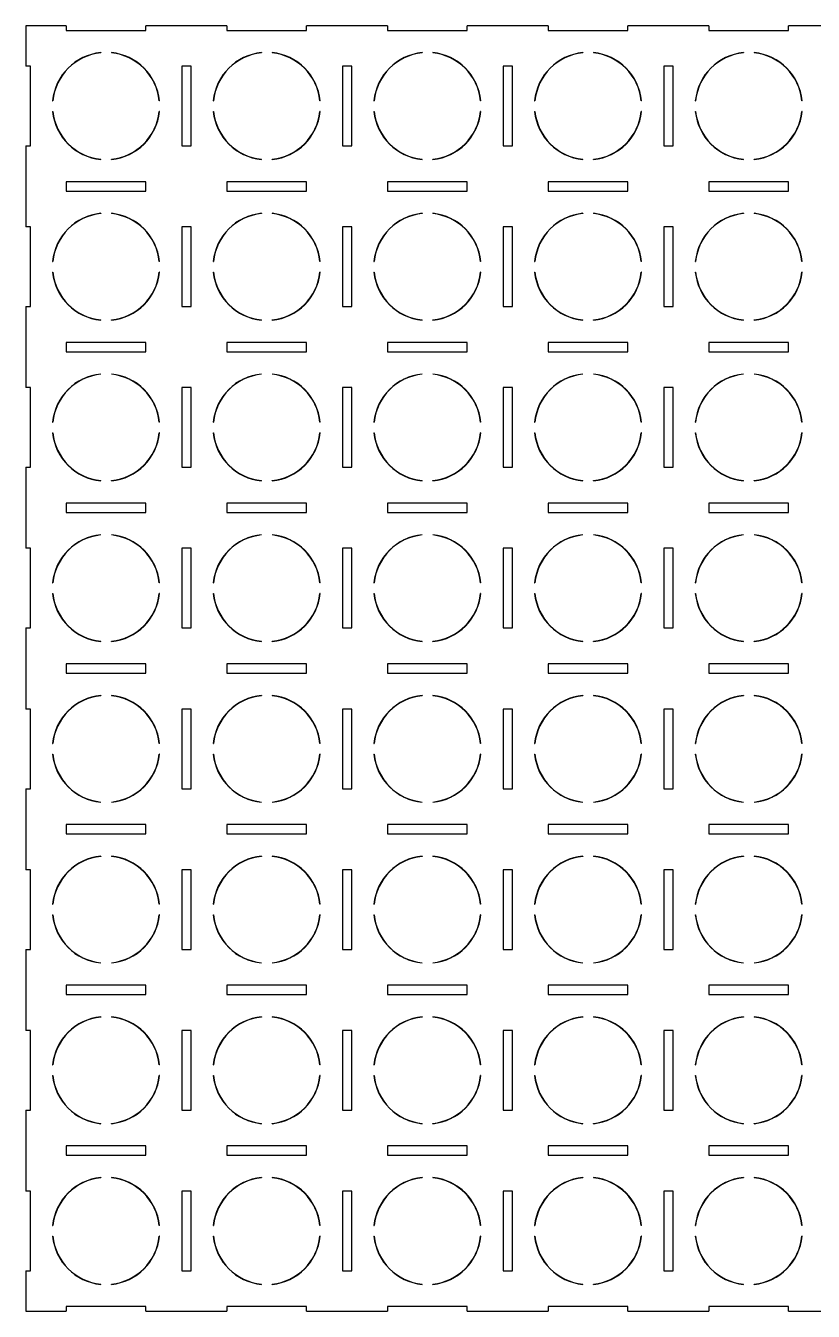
# Model space of a CAD drawing. Extents: x 0 to 300, y 0 to 240.
# Drawn here: x 0 to 147.1, y 0 to 240 of the extents above; entities that cross this region are included whole.
import ezdxf

# ---------------------------------------------------------------- set-up
doc = ezdxf.new("R2010")
doc.units = 0
doc.layers.add('Shape2DView', color=7, linetype='CONTINUOUS')

msp = doc.modelspace()

# ---------------------------------------------------------------- linework, layer by layer
at = {"layer": 'Shape2DView'}
for p, q in [((7.5625, 240), (0, 240)), ((0, 240), (0, 232.437)), ((7.5625, 240), (7.5625, 239.125)), ((37.5625, 240), (22.4375, 240)), ((22.4375, 239.125), (22.4375, 240)), ((37.5625, 240), (37.5625, 239.125)), ((67.5625, 240), (52.4375, 240)), ((52.4375, 239.125), (52.4375, 240)), ((67.5625, 240), (67.5625, 239.125)), ((97.5625, 240), (82.4375, 240)), ((82.4375, 239.125), (82.4375, 240)), ((97.5625, 240), (97.5625, 239.125)), ((127.562, 240), (112.437, 240)), ((112.437, 239.125), (112.437, 240)), ((127.562, 240), (127.562, 239.125)), ((157.562, 240), (142.437, 240)), ((142.437, 239.125), (142.437, 240)), ((7.5625, 239.125), (22.4375, 239.125)), ((37.5625, 239.125), (52.4375, 239.125)), ((67.5625, 239.125), (82.4375, 239.125)), ((97.5625, 239.125), (112.437, 239.125)), ((127.562, 239.125), (142.437, 239.125)), ((14, 234.975), (14, 234.925)), ((16, 234.975), (16, 234.925)), ((44, 234.975), (44, 234.925)), ((46, 234.975), (46, 234.925)), ((74, 234.975), (74, 234.925)), ((76, 234.975), (76, 234.925)), ((104, 234.975), (104, 234.925)), ((106, 234.975), (106, 234.925)), ((134, 234.975), (134, 234.925)), ((136, 234.975), (136, 234.925)), ((0.875, 232.437), (0, 232.437)), ((0.875, 217.562), (0.875, 232.437)), ((30.875, 232.438), (29.125, 232.438)), ((29.125, 232.438), (29.125, 217.563)), ((30.875, 217.562), (30.875, 232.437)), ((60.875, 232.438), (59.125, 232.438)), ((59.125, 232.438), (59.125, 217.563)), ((60.875, 217.562), (60.875, 232.437)), ((90.875, 232.438), (89.125, 232.438)), ((89.125, 232.438), (89.125, 217.563)), ((90.875, 217.562), (90.875, 232.437)), ((120.875, 232.438), (119.125, 232.438)), ((119.125, 232.438), (119.125, 217.563)), ((120.875, 217.562), (120.875, 232.437)), ((5.025, 226), (5.0752, 226)), ((24.975, 226), (24.9247, 226)), ((35.025, 226), (35.0753, 226)), ((54.975, 226), (54.9247, 226)), ((65.025, 226), (65.0753, 226)), ((84.975, 226), (84.9247, 226)), ((95.025, 226), (95.0753, 226)), ((114.975, 226), (114.925, 226)), ((125.025, 226), (125.075, 226)), ((144.975, 226), (144.925, 226)), ((5.025, 224), (5.0752, 224)), ((24.975, 224), (24.9247, 224)), ((35.025, 224), (35.0753, 224)), ((54.975, 224), (54.9247, 224)), ((65.025, 224), (65.0753, 224)), ((84.975, 224), (84.9247, 224)), ((95.025, 224), (95.0753, 224)), ((114.975, 224), (114.925, 224)), ((125.025, 224), (125.075, 224)), ((144.975, 224), (144.925, 224)), ((0, 217.562), (0.875, 217.562)), ((0, 217.562), (0, 202.437)), ((29.125, 217.562), (30.875, 217.562)), ((59.125, 217.562), (60.875, 217.562)), ((89.125, 217.562), (90.875, 217.562)), ((119.125, 217.562), (120.875, 217.562)), ((14, 215.025), (14, 215.075)), ((16, 215.025), (16, 215.075)), ((44, 215.025), (44, 215.075)), ((46, 215.025), (46, 215.075)), ((74, 215.025), (74, 215.075)), ((76, 215.025), (76, 215.075)), ((104, 215.025), (104, 215.075)), ((106, 215.025), (106, 215.075)), ((134, 215.025), (134, 215.075)), ((136, 215.025), (136, 215.075)), ((7.5625, 210.875), (7.5625, 209.125)), ((22.4375, 210.875), (7.5625, 210.875)), ((7.5625, 209.125), (22.4375, 209.125)), ((22.4375, 209.125), (22.4375, 210.875)), ((37.5625, 210.875), (37.5625, 209.125)), ((52.4375, 210.875), (37.5625, 210.875)), ((37.5625, 209.125), (52.4375, 209.125)), ((52.4375, 209.125), (52.4375, 210.875)), ((67.5625, 210.875), (67.5625, 209.125)), ((82.4375, 210.875), (67.5625, 210.875)), ((67.5625, 209.125), (82.4375, 209.125)), ((82.4375, 209.125), (82.4375, 210.875)), ((97.5625, 210.875), (97.5625, 209.125)), ((112.438, 210.875), (97.5625, 210.875)), ((97.5625, 209.125), (112.437, 209.125)), ((112.438, 209.125), (112.438, 210.875)), ((127.562, 210.875), (127.562, 209.125)), ((127.562, 209.125), (142.437, 209.125)), ((142.438, 210.875), (127.563, 210.875)), ((142.438, 209.125), (142.438, 210.875)), ((14, 204.975), (14, 204.925)), ((16, 204.975), (16, 204.925)), ((44, 204.975), (44, 204.925)), ((46, 204.975), (46, 204.925)), ((74, 204.975), (74, 204.925)), ((76, 204.975), (76, 204.925)), ((104, 204.975), (104, 204.925)), ((106, 204.975), (106, 204.925)), ((134, 204.975), (134, 204.925)), ((136, 204.975), (136, 204.925)), ((0.875, 202.437), (0, 202.437)), ((0.875, 187.562), (0.875, 202.437)), ((30.875, 202.438), (29.125, 202.438)), ((29.125, 202.438), (29.125, 187.563)), ((30.875, 187.562), (30.875, 202.437)), ((60.875, 202.438), (59.125, 202.438)), ((59.125, 202.438), (59.125, 187.563)), ((60.875, 187.562), (60.875, 202.437)), ((90.875, 202.438), (89.125, 202.438)), ((89.125, 202.438), (89.125, 187.563)), ((90.875, 187.562), (90.875, 202.437)), ((120.875, 202.438), (119.125, 202.438)), ((119.125, 202.438), (119.125, 187.563)), ((120.875, 187.562), (120.875, 202.437)), ((5.025, 196), (5.0752, 196)), ((24.975, 196), (24.9247, 196)), ((35.025, 196), (35.0753, 196)), ((54.975, 196), (54.9247, 196)), ((65.025, 196), (65.0753, 196)), ((84.975, 196), (84.9247, 196)), ((95.025, 196), (95.0753, 196)), ((114.975, 196), (114.925, 196)), ((125.025, 196), (125.075, 196)), ((144.975, 196), (144.925, 196)), ((5.025, 194), (5.0752, 194)), ((24.975, 194), (24.9247, 194)), ((35.025, 194), (35.0753, 194)), ((54.975, 194), (54.9247, 194)), ((65.025, 194), (65.0753, 194)), ((84.975, 194), (84.9247, 194)), ((95.025, 194), (95.0753, 194)), ((114.975, 194), (114.925, 194)), ((125.025, 194), (125.075, 194)), ((144.975, 194), (144.925, 194)), ((0, 187.562), (0.875, 187.562)), ((0, 187.562), (0, 172.437)), ((29.125, 187.562), (30.875, 187.562)), ((59.125, 187.562), (60.875, 187.562)), ((89.125, 187.562), (90.875, 187.562)), ((119.125, 187.562), (120.875, 187.562)), ((14, 185.025), (14, 185.075)), ((16, 185.025), (16, 185.075)), ((44, 185.025), (44, 185.075)), ((46, 185.025), (46, 185.075)), ((74, 185.025), (74, 185.075)), ((76, 185.025), (76, 185.075)), ((104, 185.025), (104, 185.075)), ((106, 185.025), (106, 185.075)), ((134, 185.025), (134, 185.075)), ((136, 185.025), (136, 185.075)), ((7.5625, 180.875), (7.5625, 179.125)), ((22.4375, 180.875), (7.5625, 180.875)), ((22.4375, 179.125), (22.4375, 180.875)), ((37.5625, 180.875), (37.5625, 179.125)), ((52.4375, 180.875), (37.5625, 180.875)), ((52.4375, 179.125), (52.4375, 180.875)), ((67.5625, 180.875), (67.5625, 179.125)), ((82.4375, 180.875), (67.5625, 180.875)), ((82.4375, 179.125), (82.4375, 180.875)), ((97.5625, 180.875), (97.5625, 179.125)), ((112.438, 180.875), (97.5625, 180.875)), ((112.438, 179.125), (112.438, 180.875)), ((127.562, 180.875), (127.562, 179.125)), ((142.438, 180.875), (127.563, 180.875)), ((142.438, 179.125), (142.438, 180.875)), ((7.5625, 179.125), (22.4375, 179.125)), ((37.5625, 179.125), (52.4375, 179.125)), ((67.5625, 179.125), (82.4375, 179.125)), ((97.5625, 179.125), (112.437, 179.125)), ((127.562, 179.125), (142.437, 179.125)), ((14, 174.975), (14, 174.925)), ((16, 174.975), (16, 174.925)), ((44, 174.975), (44, 174.925)), ((46, 174.975), (46, 174.925)), ((74, 174.975), (74, 174.925)), ((76, 174.975), (76, 174.925)), ((104, 174.975), (104, 174.925)), ((106, 174.975), (106, 174.925)), ((134, 174.975), (134, 174.925)), ((136, 174.975), (136, 174.925)), ((0.875, 172.437), (0, 172.437)), ((0.875, 157.562), (0.875, 172.437)), ((30.875, 172.438), (29.125, 172.438)), ((29.125, 172.438), (29.125, 157.563)), ((30.875, 157.562), (30.875, 172.437)), ((60.875, 172.438), (59.125, 172.438)), ((59.125, 172.438), (59.125, 157.563)), ((60.875, 157.562), (60.875, 172.437)), ((90.875, 172.438), (89.125, 172.438)), ((89.125, 172.438), (89.125, 157.563)), ((90.875, 157.562), (90.875, 172.437)), ((120.875, 172.438), (119.125, 172.438)), ((119.125, 172.438), (119.125, 157.563)), ((120.875, 157.562), (120.875, 172.437)), ((5.025, 166), (5.0752, 166)), ((24.975, 166), (24.9247, 166)), ((35.025, 166), (35.0753, 166)), ((54.975, 166), (54.9247, 166)), ((65.025, 166), (65.0753, 166)), ((84.975, 166), (84.9247, 166)), ((95.025, 166), (95.0753, 166)), ((114.975, 166), (114.925, 166)), ((125.025, 166), (125.075, 166)), ((144.975, 166), (144.925, 166)), ((5.025, 164), (5.0752, 164)), ((24.975, 164), (24.9247, 164)), ((35.025, 164), (35.0753, 164)), ((54.975, 164), (54.9247, 164)), ((65.025, 164), (65.0753, 164)), ((84.975, 164), (84.9247, 164)), ((95.025, 164), (95.0753, 164)), ((114.975, 164), (114.925, 164)), ((125.025, 164), (125.075, 164)), ((144.975, 164), (144.925, 164)), ((0, 157.562), (0.875, 157.562)), ((0, 157.562), (0, 142.437)), ((29.125, 157.562), (30.875, 157.562)), ((59.125, 157.562), (60.875, 157.562)), ((89.125, 157.562), (90.875, 157.562)), ((119.125, 157.562), (120.875, 157.562)), ((14, 155.025), (14, 155.075)), ((16, 155.025), (16, 155.075)), ((44, 155.025), (44, 155.075)), ((46, 155.025), (46, 155.075)), ((74, 155.025), (74, 155.075)), ((76, 155.025), (76, 155.075)), ((104, 155.025), (104, 155.075)), ((106, 155.025), (106, 155.075)), ((134, 155.025), (134, 155.075)), ((136, 155.025), (136, 155.075)), ((7.5625, 150.875), (7.5625, 149.125)), ((22.4375, 150.875), (7.5625, 150.875)), ((7.5625, 149.125), (22.4375, 149.125)), ((22.4375, 149.125), (22.4375, 150.875)), ((37.5625, 150.875), (37.5625, 149.125)), ((52.4375, 150.875), (37.5625, 150.875)), ((37.5625, 149.125), (52.4375, 149.125)), ((52.4375, 149.125), (52.4375, 150.875)), ((67.5625, 150.875), (67.5625, 149.125)), ((82.4375, 150.875), (67.5625, 150.875)), ((67.5625, 149.125), (82.4375, 149.125)), ((82.4375, 149.125), (82.4375, 150.875)), ((97.5625, 150.875), (97.5625, 149.125)), ((112.438, 150.875), (97.5625, 150.875)), ((97.5625, 149.125), (112.437, 149.125)), ((112.438, 149.125), (112.438, 150.875)), ((127.562, 150.875), (127.562, 149.125)), ((127.562, 149.125), (142.437, 149.125)), ((142.438, 150.875), (127.563, 150.875)), ((142.438, 149.125), (142.438, 150.875)), ((14, 144.975), (14, 144.925)), ((16, 144.975), (16, 144.925)), ((44, 144.975), (44, 144.925)), ((46, 144.975), (46, 144.925)), ((74, 144.975), (74, 144.925)), ((76, 144.975), (76, 144.925)), ((104, 144.975), (104, 144.925)), ((106, 144.975), (106, 144.925)), ((134, 144.975), (134, 144.925)), ((136, 144.975), (136, 144.925)), ((0.875, 142.437), (0, 142.437)), ((0.875, 127.562), (0.875, 142.437)), ((30.875, 142.438), (29.125, 142.438)), ((29.125, 142.438), (29.125, 127.563)), ((30.875, 127.562), (30.875, 142.437)), ((60.875, 142.438), (59.125, 142.438)), ((59.125, 142.438), (59.125, 127.563)), ((60.875, 127.562), (60.875, 142.437)), ((90.875, 142.438), (89.125, 142.438)), ((89.125, 142.438), (89.125, 127.563)), ((90.875, 127.562), (90.875, 142.437)), ((120.875, 142.438), (119.125, 142.438)), ((119.125, 142.438), (119.125, 127.563)), ((120.875, 127.562), (120.875, 142.437)), ((5.025, 136), (5.0752, 136)), ((24.975, 136), (24.9247, 136)), ((35.025, 136), (35.0753, 136)), ((54.975, 136), (54.9247, 136)), ((65.025, 136), (65.0753, 136)), ((84.975, 136), (84.9247, 136)), ((95.025, 136), (95.0753, 136)), ((114.975, 136), (114.925, 136)), ((125.025, 136), (125.075, 136)), ((144.975, 136), (144.925, 136)), ((5.025, 134), (5.0752, 134)), ((24.975, 134), (24.9247, 134)), ((35.025, 134), (35.0753, 134)), ((54.975, 134), (54.9247, 134)), ((65.025, 134), (65.0753, 134)), ((84.975, 134), (84.9247, 134)), ((95.025, 134), (95.0753, 134)), ((114.975, 134), (114.925, 134)), ((125.025, 134), (125.075, 134)), ((144.975, 134), (144.925, 134)), ((0, 127.562), (0.875, 127.562)), ((0, 127.562), (0, 112.437)), ((29.125, 127.562), (30.875, 127.562)), ((59.125, 127.562), (60.875, 127.562)), ((89.125, 127.562), (90.875, 127.562)), ((119.125, 127.562), (120.875, 127.562)), ((14, 125.025), (14, 125.075)), ((16, 125.025), (16, 125.075)), ((44, 125.025), (44, 125.075)), ((46, 125.025), (46, 125.075)), ((74, 125.025), (74, 125.075)), ((76, 125.025), (76, 125.075)), ((104, 125.025), (104, 125.075)), ((106, 125.025), (106, 125.075)), ((134, 125.025), (134, 125.075)), ((136, 125.025), (136, 125.075)), ((7.5625, 120.875), (7.5625, 119.125)), ((22.4375, 120.875), (7.5625, 120.875)), ((22.4375, 119.125), (22.4375, 120.875)), ((37.5625, 120.875), (37.5625, 119.125)), ((52.4375, 120.875), (37.5625, 120.875)), ((52.4375, 119.125), (52.4375, 120.875)), ((67.5625, 120.875), (67.5625, 119.125)), ((82.4375, 120.875), (67.5625, 120.875)), ((82.4375, 119.125), (82.4375, 120.875)), ((97.5625, 120.875), (97.5625, 119.125)), ((112.438, 120.875), (97.5625, 120.875)), ((112.438, 119.125), (112.438, 120.875)), ((127.562, 120.875), (127.562, 119.125)), ((142.438, 120.875), (127.563, 120.875)), ((142.438, 119.125), (142.438, 120.875)), ((7.5625, 119.125), (22.4375, 119.125)), ((37.5625, 119.125), (52.4375, 119.125)), ((67.5625, 119.125), (82.4375, 119.125)), ((97.5625, 119.125), (112.437, 119.125)), ((127.562, 119.125), (142.437, 119.125)), ((14, 114.975), (14, 114.925)), ((16, 114.975), (16, 114.925)), ((44, 114.975), (44, 114.925)), ((46, 114.975), (46, 114.925)), ((74, 114.975), (74, 114.925)), ((76, 114.975), (76, 114.925)), ((104, 114.975), (104, 114.925)), ((106, 114.975), (106, 114.925)), ((134, 114.975), (134, 114.925)), ((136, 114.975), (136, 114.925)), ((0.875, 112.437), (0, 112.437)), ((0.875, 97.5625), (0.875, 112.437)), ((30.875, 112.438), (29.125, 112.438)), ((29.125, 112.438), (29.125, 97.5625)), ((30.875, 97.5625), (30.875, 112.437)), ((60.875, 112.438), (59.125, 112.438)), ((59.125, 112.438), (59.125, 97.5625)), ((60.875, 97.5625), (60.875, 112.437)), ((90.875, 112.438), (89.125, 112.438)), ((89.125, 112.438), (89.125, 97.5625)), ((90.875, 97.5625), (90.875, 112.437)), ((120.875, 112.438), (119.125, 112.438)), ((119.125, 112.438), (119.125, 97.5625)), ((120.875, 97.5625), (120.875, 112.437)), ((5.025, 106), (5.0752, 106)), ((24.975, 106), (24.9247, 106)), ((35.025, 106), (35.0753, 106)), ((54.975, 106), (54.9247, 106)), ((65.025, 106), (65.0753, 106)), ((84.975, 106), (84.9247, 106)), ((95.025, 106), (95.0753, 106)), ((114.975, 106), (114.925, 106)), ((125.025, 106), (125.075, 106)), ((144.975, 106), (144.925, 106)), ((5.025, 104), (5.0752, 104)), ((24.975, 104), (24.9247, 104)), ((35.025, 104), (35.0753, 104)), ((54.975, 104), (54.9247, 104)), ((65.025, 104), (65.0753, 104)), ((84.975, 104), (84.9247, 104)), ((95.025, 104), (95.0753, 104)), ((114.975, 104), (114.925, 104)), ((125.025, 104), (125.075, 104)), ((144.975, 104), (144.925, 104)), ((0, 97.5625), (0.875, 97.5625)), ((0, 97.5625), (0, 82.4375)), ((29.125, 97.5625), (30.875, 97.5625)), ((59.125, 97.5625), (60.875, 97.5625)), ((89.125, 97.5625), (90.875, 97.5625)), ((119.125, 97.5625), (120.875, 97.5625)), ((14, 95.025), (14, 95.0753)), ((16, 95.025), (16, 95.0753)), ((44, 95.025), (44, 95.0753)), ((46, 95.025), (46, 95.0753)), ((74, 95.025), (74, 95.0753)), ((76, 95.025), (76, 95.0753)), ((104, 95.025), (104, 95.0753)), ((106, 95.025), (106, 95.0753)), ((134, 95.025), (134, 95.0753)), ((136, 95.025), (136, 95.0753)), ((7.5625, 90.875), (7.5625, 89.125)), ((22.4375, 90.875), (7.5625, 90.875)), ((7.5625, 89.125), (22.4375, 89.125)), ((22.4375, 89.125), (22.4375, 90.875)), ((37.5625, 90.875), (37.5625, 89.125)), ((52.4375, 90.875), (37.5625, 90.875)), ((37.5625, 89.125), (52.4375, 89.125)), ((52.4375, 89.125), (52.4375, 90.875)), ((67.5625, 90.875), (67.5625, 89.125)), ((82.4375, 90.875), (67.5625, 90.875)), ((67.5625, 89.125), (82.4375, 89.125)), ((82.4375, 89.125), (82.4375, 90.875)), ((97.5625, 90.875), (97.5625, 89.125)), ((112.438, 90.875), (97.5625, 90.875)), ((97.5625, 89.125), (112.437, 89.125)), ((112.438, 89.125), (112.438, 90.875)), ((127.562, 90.875), (127.562, 89.125)), ((127.562, 89.125), (142.437, 89.125)), ((142.438, 90.875), (127.563, 90.875)), ((142.438, 89.125), (142.438, 90.875)), ((14, 84.975), (14, 84.9247)), ((16, 84.975), (16, 84.9247)), ((44, 84.975), (44, 84.9247)), ((46, 84.975), (46, 84.9247)), ((74, 84.975), (74, 84.9247)), ((76, 84.975), (76, 84.9247)), ((104, 84.975), (104, 84.9247)), ((106, 84.975), (106, 84.9247)), ((134, 84.975), (134, 84.9247)), ((136, 84.975), (136, 84.9247)), ((0.875, 82.4375), (0, 82.4375)), ((0.875, 67.5625), (0.875, 82.4375)), ((30.875, 82.4375), (29.125, 82.4375)), ((29.125, 82.4375), (29.125, 67.5625)), ((30.875, 67.5625), (30.875, 82.4375)), ((60.875, 82.4375), (59.125, 82.4375)), ((59.125, 82.4375), (59.125, 67.5625)), ((60.875, 67.5625), (60.875, 82.4375)), ((90.875, 82.4375), (89.125, 82.4375)), ((89.125, 82.4375), (89.125, 67.5625)), ((90.875, 67.5625), (90.875, 82.4375)), ((120.875, 82.4375), (119.125, 82.4375)), ((119.125, 82.4375), (119.125, 67.5625)), ((120.875, 67.5625), (120.875, 82.4375)), ((5.025, 76), (5.0752, 76)), ((24.975, 76), (24.9247, 76)), ((35.025, 76), (35.0753, 76)), ((54.975, 76), (54.9247, 76)), ((65.025, 76), (65.0753, 76)), ((84.975, 76), (84.9247, 76)), ((95.025, 76), (95.0753, 76)), ((114.975, 76), (114.925, 76)), ((125.025, 76), (125.075, 76)), ((144.975, 76), (144.925, 76)), ((5.025, 74), (5.0752, 74)), ((24.975, 74), (24.9247, 74)), ((35.025, 74), (35.0753, 74)), ((54.975, 74), (54.9247, 74)), ((65.025, 74), (65.0753, 74)), ((84.975, 74), (84.9247, 74)), ((95.025, 74), (95.0753, 74)), ((114.975, 74), (114.925, 74)), ((125.025, 74), (125.075, 74)), ((144.975, 74), (144.925, 74)), ((0, 67.5625), (0.875, 67.5625)), ((0, 67.5625), (0, 52.4375)), ((29.125, 67.5625), (30.875, 67.5625)), ((59.125, 67.5625), (60.875, 67.5625)), ((89.125, 67.5625), (90.875, 67.5625)), ((119.125, 67.5625), (120.875, 67.5625)), ((14, 65.025), (14, 65.0753)), ((16, 65.025), (16, 65.0753)), ((44, 65.025), (44, 65.0753)), ((46, 65.025), (46, 65.0753)), ((74, 65.025), (74, 65.0753)), ((76, 65.025), (76, 65.0753)), ((104, 65.025), (104, 65.0753)), ((106, 65.025), (106, 65.0753)), ((134, 65.025), (134, 65.0753)), ((136, 65.025), (136, 65.0753)), ((7.5625, 60.875), (7.5625, 59.125)), ((22.4375, 60.875), (7.5625, 60.875)), ((22.4375, 59.125), (22.4375, 60.875)), ((37.5625, 60.875), (37.5625, 59.125)), ((52.4375, 60.875), (37.5625, 60.875)), ((52.4375, 59.125), (52.4375, 60.875)), ((67.5625, 60.875), (67.5625, 59.125)), ((82.4375, 60.875), (67.5625, 60.875)), ((82.4375, 59.125), (82.4375, 60.875)), ((97.5625, 60.875), (97.5625, 59.125)), ((112.438, 60.875), (97.5625, 60.875)), ((112.438, 59.125), (112.438, 60.875)), ((127.562, 60.875), (127.562, 59.125)), ((142.438, 60.875), (127.563, 60.875)), ((142.438, 59.125), (142.438, 60.875)), ((7.5625, 59.125), (22.4375, 59.125)), ((37.5625, 59.125), (52.4375, 59.125)), ((67.5625, 59.125), (82.4375, 59.125)), ((97.5625, 59.125), (112.437, 59.125)), ((127.562, 59.125), (142.437, 59.125)), ((14, 54.975), (14, 54.9247)), ((16, 54.975), (16, 54.9247)), ((44, 54.975), (44, 54.9247)), ((46, 54.975), (46, 54.9247)), ((74, 54.975), (74, 54.9247)), ((76, 54.975), (76, 54.9247)), ((104, 54.975), (104, 54.9247)), ((106, 54.975), (106, 54.9247)), ((134, 54.975), (134, 54.9247)), ((136, 54.975), (136, 54.9247)), ((0.875, 52.4375), (0, 52.4375)), ((0.875, 37.5625), (0.875, 52.4375)), ((30.875, 52.4375), (29.125, 52.4375)), ((29.125, 52.4375), (29.125, 37.5625)), ((30.875, 37.5625), (30.875, 52.4375)), ((60.875, 52.4375), (59.125, 52.4375)), ((59.125, 52.4375), (59.125, 37.5625)), ((60.875, 37.5625), (60.875, 52.4375)), ((90.875, 52.4375), (89.125, 52.4375)), ((89.125, 52.4375), (89.125, 37.5625)), ((90.875, 37.5625), (90.875, 52.4375)), ((120.875, 52.4375), (119.125, 52.4375)), ((119.125, 52.4375), (119.125, 37.5625)), ((120.875, 37.5625), (120.875, 52.4375)), ((5.025, 46), (5.0752, 46)), ((24.975, 46), (24.9247, 46)), ((35.025, 46), (35.0753, 46)), ((54.975, 46), (54.9247, 46)), ((65.025, 46), (65.0753, 46)), ((84.975, 46), (84.9247, 46)), ((95.025, 46), (95.0753, 46)), ((114.975, 46), (114.925, 46)), ((125.025, 46), (125.075, 46)), ((144.975, 46), (144.925, 46)), ((5.025, 44), (5.0752, 44)), ((24.975, 44), (24.9247, 44)), ((35.025, 44), (35.0753, 44)), ((54.975, 44), (54.9247, 44)), ((65.025, 44), (65.0753, 44)), ((84.975, 44), (84.9247, 44)), ((95.025, 44), (95.0753, 44)), ((114.975, 44), (114.925, 44)), ((125.025, 44), (125.075, 44)), ((144.975, 44), (144.925, 44)), ((0, 37.5625), (0.875, 37.5625)), ((0, 37.5625), (0, 22.4375)), ((29.125, 37.5625), (30.875, 37.5625)), ((59.125, 37.5625), (60.875, 37.5625)), ((89.125, 37.5625), (90.875, 37.5625)), ((119.125, 37.5625), (120.875, 37.5625)), ((14, 35.025), (14, 35.0753)), ((16, 35.025), (16, 35.0753)), ((44, 35.025), (44, 35.0753)), ((46, 35.025), (46, 35.0753)), ((74, 35.025), (74, 35.0753)), ((76, 35.025), (76, 35.0753)), ((104, 35.025), (104, 35.0753)), ((106, 35.025), (106, 35.0753)), ((134, 35.025), (134, 35.0753)), ((136, 35.025), (136, 35.0753)), ((7.5625, 30.875), (7.5625, 29.125)), ((22.4375, 30.875), (7.5625, 30.875)), ((7.5625, 29.125), (22.4375, 29.125)), ((22.4375, 29.125), (22.4375, 30.875)), ((37.5625, 30.875), (37.5625, 29.125)), ((52.4375, 30.875), (37.5625, 30.875)), ((37.5625, 29.125), (52.4375, 29.125)), ((52.4375, 29.125), (52.4375, 30.875)), ((67.5625, 30.875), (67.5625, 29.125)), ((82.4375, 30.875), (67.5625, 30.875)), ((67.5625, 29.125), (82.4375, 29.125)), ((82.4375, 29.125), (82.4375, 30.875)), ((97.5625, 30.875), (97.5625, 29.125)), ((112.438, 30.875), (97.5625, 30.875)), ((97.5625, 29.125), (112.437, 29.125)), ((112.438, 29.125), (112.438, 30.875)), ((127.562, 30.875), (127.562, 29.125)), ((127.562, 29.125), (142.437, 29.125)), ((142.438, 30.875), (127.563, 30.875)), ((142.438, 29.125), (142.438, 30.875)), ((14, 24.975), (14, 24.9247)), ((16, 24.975), (16, 24.9247)), ((44, 24.975), (44, 24.9247)), ((46, 24.975), (46, 24.9247)), ((74, 24.975), (74, 24.9247)), ((76, 24.975), (76, 24.9247)), ((104, 24.975), (104, 24.9247)), ((106, 24.975), (106, 24.9247)), ((134, 24.975), (134, 24.9247)), ((136, 24.975), (136, 24.9247)), ((0.875, 22.4375), (0, 22.4375)), ((0.875, 7.5625), (0.875, 22.4375)), ((30.875, 22.4375), (29.125, 22.4375)), ((29.125, 22.4375), (29.125, 7.5625)), ((30.875, 7.5625), (30.875, 22.4375)), ((60.875, 22.4375), (59.125, 22.4375)), ((59.125, 22.4375), (59.125, 7.5625)), ((60.875, 7.5625), (60.875, 22.4375)), ((90.875, 22.4375), (89.125, 22.4375)), ((89.125, 22.4375), (89.125, 7.5625)), ((90.875, 7.5625), (90.875, 22.4375)), ((120.875, 22.4375), (119.125, 22.4375)), ((119.125, 22.4375), (119.125, 7.5625)), ((120.875, 7.5625), (120.875, 22.4375)), ((5.025, 16), (5.0752, 16)), ((24.975, 16), (24.9247, 16)), ((35.025, 16), (35.0753, 16)), ((54.975, 16), (54.9247, 16)), ((65.025, 16), (65.0753, 16)), ((84.975, 16), (84.9247, 16)), ((95.025, 16), (95.0753, 16)), ((114.975, 16), (114.925, 16)), ((125.025, 16), (125.075, 16)), ((144.975, 16), (144.925, 16)), ((5.025, 14), (5.0752, 14)), ((24.975, 14), (24.9247, 14)), ((35.025, 14), (35.0753, 14)), ((54.975, 14), (54.9247, 14)), ((65.025, 14), (65.0753, 14)), ((84.975, 14), (84.9247, 14)), ((95.025, 14), (95.0753, 14)), ((114.975, 14), (114.925, 14)), ((125.025, 14), (125.075, 14)), ((144.975, 14), (144.925, 14)), ((0, 7.5625), (0, 0)), ((0, 7.5625), (0.875, 7.5625)), ((29.125, 7.5625), (30.875, 7.5625)), ((59.125, 7.5625), (60.875, 7.5625)), ((89.125, 7.5625), (90.875, 7.5625)), ((119.125, 7.5625), (120.875, 7.5625)), ((14, 5.025), (14, 5.0752)), ((16, 5.025), (16, 5.0752)), ((44, 5.025), (44, 5.0752)), ((46, 5.025), (46, 5.0752)), ((74, 5.025), (74, 5.0752)), ((76, 5.025), (76, 5.0752)), ((104, 5.025), (104, 5.0752)), ((106, 5.025), (106, 5.0752)), ((134, 5.025), (134, 5.0752)), ((136, 5.025), (136, 5.0752)), ((0, 0), (7.5625, 0)), ((22.4375, 0.875), (7.5625, 0.875)), ((7.5625, 0.875), (7.5625, 0)), ((22.4375, 0), (22.4375, 0.875)), ((22.4375, 0), (37.5625, 0)), ((52.4375, 0.875), (37.5625, 0.875)), ((37.5625, 0.875), (37.5625, 0)), ((52.4375, 0), (52.4375, 0.875)), ((52.4375, 0), (67.5625, 0)), ((82.4375, 0.875), (67.5625, 0.875)), ((67.5625, 0.875), (67.5625, 0)), ((82.4375, 0), (82.4375, 0.875)), ((82.4375, 0), (97.5625, 0)), ((112.438, 0.875), (97.5625, 0.875)), ((97.5625, 0.875), (97.5625, 0)), ((112.438, 0), (112.438, 0.875)), ((112.438, 0), (127.563, 0)), ((142.438, 0.875), (127.563, 0.875)), ((127.563, 0.875), (127.563, 0)), ((142.438, 0), (142.438, 0.875)), ((142.438, 0), (157.563, 0))]:
    msp.add_line(p, q, dxfattribs=at)
for centre, radius, start, end in [((15, 225), 10.025, 95.7248, 174.275), ((15, 225), 9.975, 95.7536, 174.246), ((15, 225), 10.025, 5.72481, 84.2752), ((15, 225), 9.975, 5.7536, 84.2464), ((45, 225), 10.025, 95.7248, 174.275), ((45, 225), 9.975, 95.7536, 174.246), ((45, 225), 10.025, 5.72481, 84.2752), ((45, 225), 9.975, 5.7536, 84.2464), ((75, 225), 10.025, 95.7248, 174.275), ((75, 225), 9.975, 95.7536, 174.246), ((75, 225), 10.025, 5.72481, 84.2752), ((75, 225), 9.975, 5.7536, 84.2464), ((105, 225), 10.025, 95.7248, 174.275), ((105, 225), 9.975, 95.7536, 174.246), ((105, 225), 10.025, 5.72481, 84.2752), ((105, 225), 9.975, 5.7536, 84.2464), ((135, 225), 10.025, 95.7248, 174.275), ((135, 225), 9.975, 95.7536, 174.246), ((135, 225), 10.025, 5.72481, 84.2752), ((135, 225), 9.975, 5.7536, 84.2464), ((15, 225), 10.025, -174.275, -95.7248), ((15, 225), 9.975, -174.246, -95.7536), ((15, 225), 9.975, -84.2464, -5.7536), ((15, 225), 10.025, -84.2752, -5.72481), ((45, 225), 10.025, -174.275, -95.7248), ((45, 225), 9.975, -174.246, -95.7536), ((45, 225), 9.975, -84.2464, -5.7536), ((45, 225), 10.025, -84.2752, -5.72481), ((75, 225), 10.025, -174.275, -95.7248), ((75, 225), 9.975, -174.246, -95.7536), ((75, 225), 9.975, -84.2464, -5.7536), ((75, 225), 10.025, -84.2752, -5.72481), ((105, 225), 10.025, -174.275, -95.7248), ((105, 225), 9.975, -174.246, -95.7536), ((105, 225), 9.975, -84.2464, -5.7536), ((105, 225), 10.025, -84.2752, -5.72481), ((135, 225), 10.025, -174.275, -95.7248), ((135, 225), 9.975, -174.246, -95.7536), ((135, 225), 9.975, -84.2464, -5.7536), ((135, 225), 10.025, -84.2752, -5.72481), ((15, 195), 10.025, 95.7248, 174.275), ((15, 195), 9.975, 95.7536, 174.246), ((15, 195), 10.025, 5.72481, 84.2752), ((15, 195), 9.975, 5.7536, 84.2464), ((45, 195), 10.025, 95.7248, 174.275), ((45, 195), 9.975, 95.7536, 174.246), ((45, 195), 10.025, 5.72481, 84.2752), ((45, 195), 9.975, 5.7536, 84.2464), ((75, 195), 10.025, 95.7248, 174.275), ((75, 195), 9.975, 95.7536, 174.246), ((75, 195), 10.025, 5.72481, 84.2752), ((75, 195), 9.975, 5.7536, 84.2464), ((105, 195), 10.025, 95.7248, 174.275), ((105, 195), 9.975, 95.7536, 174.246), ((105, 195), 10.025, 5.72481, 84.2752), ((105, 195), 9.975, 5.7536, 84.2464), ((135, 195), 10.025, 95.7248, 174.275), ((135, 195), 9.975, 95.7536, 174.246), ((135, 195), 10.025, 5.72481, 84.2752), ((135, 195), 9.975, 5.7536, 84.2464), ((15, 195), 10.025, -174.275, -95.7248), ((15, 195), 9.975, -174.246, -95.7536), ((15, 195), 9.975, -84.2464, -5.7536), ((15, 195), 10.025, -84.2752, -5.72481), ((45, 195), 10.025, -174.275, -95.7248), ((45, 195), 9.975, -174.246, -95.7536), ((45, 195), 9.975, -84.2464, -5.7536), ((45, 195), 10.025, -84.2752, -5.72481), ((75, 195), 10.025, -174.275, -95.7248), ((75, 195), 9.975, -174.246, -95.7536), ((75, 195), 9.975, -84.2464, -5.7536), ((75, 195), 10.025, -84.2752, -5.72481), ((105, 195), 10.025, -174.275, -95.7248), ((105, 195), 9.975, -174.246, -95.7536), ((105, 195), 9.975, -84.2464, -5.7536), ((105, 195), 10.025, -84.2752, -5.72481), ((135, 195), 10.025, -174.275, -95.7248), ((135, 195), 9.975, -174.246, -95.7536), ((135, 195), 9.975, -84.2464, -5.7536), ((135, 195), 10.025, -84.2752, -5.72481), ((15, 165), 10.025, 95.7248, 174.275), ((15, 165), 9.975, 95.7536, 174.246), ((15, 165), 10.025, 5.72481, 84.2752), ((15, 165), 9.975, 5.7536, 84.2464), ((45, 165), 10.025, 95.7248, 174.275), ((45, 165), 9.975, 95.7536, 174.246), ((45, 165), 10.025, 5.72481, 84.2752), ((45, 165), 9.975, 5.7536, 84.2464), ((75, 165), 10.025, 95.7248, 174.275), ((75, 165), 9.975, 95.7536, 174.246), ((75, 165), 10.025, 5.72481, 84.2752), ((75, 165), 9.975, 5.7536, 84.2464), ((105, 165), 10.025, 95.7248, 174.275), ((105, 165), 9.975, 95.7536, 174.246), ((105, 165), 10.025, 5.72481, 84.2752), ((105, 165), 9.975, 5.7536, 84.2464), ((135, 165), 10.025, 95.7248, 174.275), ((135, 165), 9.975, 95.7536, 174.246), ((135, 165), 10.025, 5.72481, 84.2752), ((135, 165), 9.975, 5.7536, 84.2464), ((15, 165), 10.025, -174.275, -95.7248), ((15, 165), 9.975, -174.246, -95.7536), ((15, 165), 9.975, -84.2464, -5.7536), ((15, 165), 10.025, -84.2752, -5.72481), ((45, 165), 10.025, -174.275, -95.7248), ((45, 165), 9.975, -174.246, -95.7536), ((45, 165), 9.975, -84.2464, -5.7536), ((45, 165), 10.025, -84.2752, -5.72481), ((75, 165), 10.025, -174.275, -95.7248), ((75, 165), 9.975, -174.246, -95.7536), ((75, 165), 9.975, -84.2464, -5.7536), ((75, 165), 10.025, -84.2752, -5.72481), ((105, 165), 10.025, -174.275, -95.7248), ((105, 165), 9.975, -174.246, -95.7536), ((105, 165), 9.975, -84.2464, -5.7536), ((105, 165), 10.025, -84.2752, -5.72481), ((135, 165), 10.025, -174.275, -95.7248), ((135, 165), 9.975, -174.246, -95.7536), ((135, 165), 9.975, -84.2464, -5.7536), ((135, 165), 10.025, -84.2752, -5.72481), ((15, 135), 10.025, 95.7248, 174.275), ((15, 135), 9.975, 95.7536, 174.246), ((15, 135), 10.025, 5.72481, 84.2752), ((15, 135), 9.975, 5.7536, 84.2464), ((45, 135), 10.025, 95.7248, 174.275), ((45, 135), 9.975, 95.7536, 174.246), ((45, 135), 10.025, 5.72481, 84.2752), ((45, 135), 9.975, 5.7536, 84.2464), ((75, 135), 10.025, 95.7248, 174.275), ((75, 135), 9.975, 95.7536, 174.246), ((75, 135), 10.025, 5.72481, 84.2752), ((75, 135), 9.975, 5.7536, 84.2464), ((105, 135), 10.025, 95.7248, 174.275), ((105, 135), 9.975, 95.7536, 174.246), ((105, 135), 10.025, 5.72481, 84.2752), ((105, 135), 9.975, 5.7536, 84.2464), ((135, 135), 10.025, 95.7248, 174.275), ((135, 135), 9.975, 95.7536, 174.246), ((135, 135), 10.025, 5.72481, 84.2752), ((135, 135), 9.975, 5.7536, 84.2464), ((15, 135), 10.025, -174.275, -95.7248), ((15, 135), 9.975, -174.246, -95.7536), ((15, 135), 9.975, -84.2464, -5.7536), ((15, 135), 10.025, -84.2752, -5.72481), ((45, 135), 10.025, -174.275, -95.7248), ((45, 135), 9.975, -174.246, -95.7536), ((45, 135), 9.975, -84.2464, -5.7536), ((45, 135), 10.025, -84.2752, -5.72481), ((75, 135), 10.025, -174.275, -95.7248), ((75, 135), 9.975, -174.246, -95.7536), ((75, 135), 9.975, -84.2464, -5.7536), ((75, 135), 10.025, -84.2752, -5.72481), ((105, 135), 10.025, -174.275, -95.7248), ((105, 135), 9.975, -174.246, -95.7536), ((105, 135), 9.975, -84.2464, -5.7536), ((105, 135), 10.025, -84.2752, -5.72481), ((135, 135), 10.025, -174.275, -95.7248), ((135, 135), 9.975, -174.246, -95.7536), ((135, 135), 9.975, -84.2464, -5.7536), ((135, 135), 10.025, -84.2752, -5.72481), ((15, 105), 10.025, 95.7248, 174.275), ((15, 105), 9.975, 95.7536, 174.246), ((15, 105), 10.025, 5.72481, 84.2752), ((15, 105), 9.975, 5.7536, 84.2464), ((45, 105), 10.025, 95.7248, 174.275), ((45, 105), 9.975, 95.7536, 174.246), ((45, 105), 10.025, 5.72481, 84.2752), ((45, 105), 9.975, 5.7536, 84.2464), ((75, 105), 10.025, 95.7248, 174.275), ((75, 105), 9.975, 95.7536, 174.246), ((75, 105), 10.025, 5.72481, 84.2752), ((75, 105), 9.975, 5.7536, 84.2464), ((105, 105), 10.025, 95.7248, 174.275), ((105, 105), 9.975, 95.7536, 174.246), ((105, 105), 10.025, 5.72481, 84.2752), ((105, 105), 9.975, 5.7536, 84.2464), ((135, 105), 10.025, 95.7248, 174.275), ((135, 105), 9.975, 95.7536, 174.246), ((135, 105), 10.025, 5.72481, 84.2752), ((135, 105), 9.975, 5.7536, 84.2464), ((15, 105), 10.025, -174.275, -95.7248), ((15, 105), 9.975, -174.246, -95.7536), ((15, 105), 9.975, -84.2464, -5.7536), ((15, 105), 10.025, -84.2752, -5.72481), ((45, 105), 10.025, -174.275, -95.7248), ((45, 105), 9.975, -174.246, -95.7536), ((45, 105), 9.975, -84.2464, -5.7536), ((45, 105), 10.025, -84.2752, -5.72481), ((75, 105), 10.025, -174.275, -95.7248), ((75, 105), 9.975, -174.246, -95.7536), ((75, 105), 9.975, -84.2464, -5.7536), ((75, 105), 10.025, -84.2752, -5.72481), ((105, 105), 10.025, -174.275, -95.7248), ((105, 105), 9.975, -174.246, -95.7536), ((105, 105), 9.975, -84.2464, -5.7536), ((105, 105), 10.025, -84.2752, -5.72481), ((135, 105), 10.025, -174.275, -95.7248), ((135, 105), 9.975, -174.246, -95.7536), ((135, 105), 9.975, -84.2464, -5.7536), ((135, 105), 10.025, -84.2752, -5.72481), ((15, 75), 10.025, 95.7248, 174.275), ((15, 75), 9.975, 95.7536, 174.246), ((15, 75), 10.025, 5.72481, 84.2752), ((15, 75), 9.975, 5.7536, 84.2464), ((45, 75), 10.025, 95.7248, 174.275), ((45, 75), 9.975, 95.7536, 174.246), ((45, 75), 10.025, 5.72481, 84.2752), ((45, 75), 9.975, 5.7536, 84.2464), ((75, 75), 10.025, 95.7248, 174.275), ((75, 75), 9.975, 95.7536, 174.246), ((75, 75), 10.025, 5.72481, 84.2752), ((75, 75), 9.975, 5.7536, 84.2464), ((105, 75), 10.025, 95.7248, 174.275), ((105, 75), 9.975, 95.7536, 174.246), ((105, 75), 10.025, 5.72481, 84.2752), ((105, 75), 9.975, 5.7536, 84.2464), ((135, 75), 10.025, 95.7248, 174.275), ((135, 75), 9.975, 95.7536, 174.246), ((135, 75), 10.025, 5.72481, 84.2752), ((135, 75), 9.975, 5.7536, 84.2464), ((15, 75), 10.025, -174.275, -95.7248), ((15, 75), 9.975, -174.246, -95.7536), ((15, 75), 9.975, -84.2464, -5.7536), ((15, 75), 10.025, -84.2752, -5.72481), ((45, 75), 10.025, -174.275, -95.7248), ((45, 75), 9.975, -174.246, -95.7536), ((45, 75), 9.975, -84.2464, -5.7536), ((45, 75), 10.025, -84.2752, -5.72481), ((75, 75), 10.025, -174.275, -95.7248), ((75, 75), 9.975, -174.246, -95.7536), ((75, 75), 9.975, -84.2464, -5.7536), ((75, 75), 10.025, -84.2752, -5.72481), ((105, 75), 10.025, -174.275, -95.7248), ((105, 75), 9.975, -174.246, -95.7536), ((105, 75), 9.975, -84.2464, -5.7536), ((105, 75), 10.025, -84.2752, -5.72481), ((135, 75), 10.025, -174.275, -95.7248), ((135, 75), 9.975, -174.246, -95.7536), ((135, 75), 9.975, -84.2464, -5.7536), ((135, 75), 10.025, -84.2752, -5.72481), ((15, 45), 10.025, 95.7248, 174.275), ((15, 45), 9.975, 95.7536, 174.246), ((15, 45), 10.025, 5.72481, 84.2752), ((15, 45), 9.975, 5.7536, 84.2464), ((45, 45), 10.025, 95.7248, 174.275), ((45, 45), 9.975, 95.7536, 174.246), ((45, 45), 10.025, 5.72481, 84.2752), ((45, 45), 9.975, 5.7536, 84.2464), ((75, 45), 10.025, 95.7248, 174.275), ((75, 45), 9.975, 95.7536, 174.246), ((75, 45), 10.025, 5.72481, 84.2752), ((75, 45), 9.975, 5.7536, 84.2464), ((105, 45), 10.025, 95.7248, 174.275), ((105, 45), 9.975, 95.7536, 174.246), ((105, 45), 10.025, 5.72481, 84.2752), ((105, 45), 9.975, 5.7536, 84.2464), ((135, 45), 10.025, 95.7248, 174.275), ((135, 45), 9.975, 95.7536, 174.246), ((135, 45), 10.025, 5.72481, 84.2752), ((135, 45), 9.975, 5.7536, 84.2464), ((15, 45), 10.025, -174.275, -95.7248), ((15, 45), 9.975, -174.246, -95.7536), ((15, 45), 9.975, -84.2464, -5.7536), ((15, 45), 10.025, -84.2752, -5.72481), ((45, 45), 10.025, -174.275, -95.7248), ((45, 45), 9.975, -174.246, -95.7536), ((45, 45), 9.975, -84.2464, -5.7536), ((45, 45), 10.025, -84.2752, -5.72481), ((75, 45), 10.025, -174.275, -95.7248), ((75, 45), 9.975, -174.246, -95.7536), ((75, 45), 9.975, -84.2464, -5.7536), ((75, 45), 10.025, -84.2752, -5.72481), ((105, 45), 10.025, -174.275, -95.7248), ((105, 45), 9.975, -174.246, -95.7536), ((105, 45), 9.975, -84.2464, -5.7536), ((105, 45), 10.025, -84.2752, -5.72481), ((135, 45), 10.025, -174.275, -95.7248), ((135, 45), 9.975, -174.246, -95.7536), ((135, 45), 9.975, -84.2464, -5.7536), ((135, 45), 10.025, -84.2752, -5.72481), ((15, 15), 10.025, 95.7248, 174.275), ((15, 15), 9.975, 95.7536, 174.246), ((15, 15), 10.025, 5.72481, 84.2752), ((15, 15), 9.975, 5.7536, 84.2464), ((45, 15), 10.025, 95.7248, 174.275), ((45, 15), 9.975, 95.7536, 174.246), ((45, 15), 10.025, 5.72481, 84.2752), ((45, 15), 9.975, 5.7536, 84.2464), ((75, 15), 10.025, 95.7248, 174.275), ((75, 15), 9.975, 95.7536, 174.246), ((75, 15), 10.025, 5.72481, 84.2752), ((75, 15), 9.975, 5.7536, 84.2464), ((105, 15), 10.025, 95.7248, 174.275), ((105, 15), 9.975, 95.7536, 174.246), ((105, 15), 10.025, 5.72481, 84.2752), ((105, 15), 9.975, 5.7536, 84.2464), ((135, 15), 10.025, 95.7248, 174.275), ((135, 15), 9.975, 95.7536, 174.246), ((135, 15), 10.025, 5.72481, 84.2752), ((135, 15), 9.975, 5.7536, 84.2464), ((15, 15), 10.025, -174.275, -95.7248), ((15, 15), 9.975, -174.246, -95.7536), ((15, 15), 9.975, -84.2464, -5.7536), ((15, 15), 10.025, -84.2752, -5.72481), ((45, 15), 10.025, -174.275, -95.7248), ((45, 15), 9.975, -174.246, -95.7536), ((45, 15), 9.975, -84.2464, -5.7536), ((45, 15), 10.025, -84.2752, -5.72481), ((75, 15), 10.025, -174.275, -95.7248), ((75, 15), 9.975, -174.246, -95.7536), ((75, 15), 9.975, -84.2464, -5.7536), ((75, 15), 10.025, -84.2752, -5.72481), ((105, 15), 10.025, -174.275, -95.7248), ((105, 15), 9.975, -174.246, -95.7536), ((105, 15), 9.975, -84.2464, -5.7536), ((105, 15), 10.025, -84.2752, -5.72481), ((135, 15), 10.025, -174.275, -95.7248), ((135, 15), 9.975, -174.246, -95.7536), ((135, 15), 9.975, -84.2464, -5.7536), ((135, 15), 10.025, -84.2752, -5.72481)]:
    msp.add_arc(centre, radius, start, end, dxfattribs=at)

doc.saveas('drawing.dxf')
